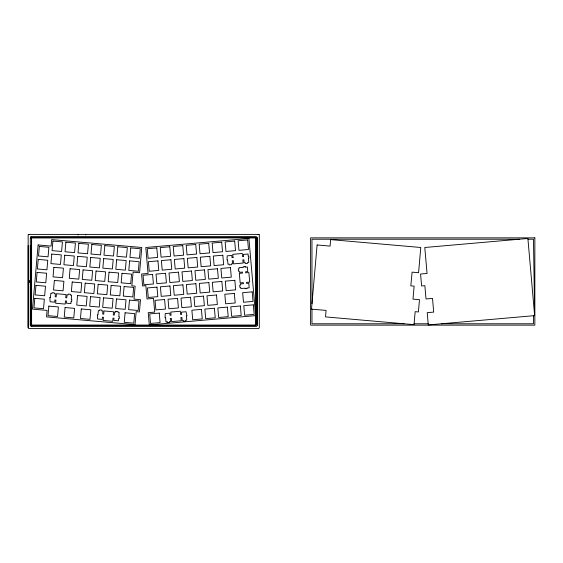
<?xml version="1.0" encoding="UTF-8"?>
<svg xmlns="http://www.w3.org/2000/svg" width="563" height="563" viewBox="0 0 563 563"><rect width="100%" height="100%" fill="white"/><g stroke="black" fill="none" stroke-linecap="round" stroke-linejoin="round"><path stroke-width="0.84" d="M258.128 234.398A1.189 1.189 0 0 1 259.318 235.587L259.318 327.413A1.189 1.189 0 0 1 258.128 328.602L29.339 328.602A1.189 1.189 0 0 1 28.15 327.497L28.15 245.574M31.809 326.547A1.471 1.471 0 0 1 30.339 325.083L30.339 245.574M257.249 325.076L257.263 237.945M534.639 315.625L428.288 324.928L427.218 312.662L433.707 312.099L432.511 298.404L426.022 298.974L424.861 285.687L421.617 285.976L420.568 274.019L427.057 273.449L424.784 247.495L527.89 238.473L534.639 315.625L533.485 239.226L527.953 239.226M28.15 234.398L259.318 234.398M519.269 239.226L311.972 239.226L311.972 303.661M404.058 323.774L311.972 323.774L311.972 309.178M414.101 323.774L428.19 323.774M441.505 323.774L533.485 323.774L533.485 315.723M31.788 326.547L255.799 326.547A1.471 1.471 0 0 0 257.263 325.083L257.263 238.058A1.478 1.478 0 0 0 255.799 236.587L31.809 236.587A1.471 1.471 0 0 0 30.339 238.058L30.339 325.083M85.745 234.398L85.745 234.947M78.123 234.398L78.123 234.947M29.515 280.409L29.515 282.591M28.15 327.413L28.15 235.587A1.189 1.189 0 0 1 29.339 234.398M30.339 238.058A1.506 1.506 0 0 1 31.535 236.587M31.655 326.54A1.478 1.478 0 0 1 31.352 326.484M115.809 311.311L115.739 312.127L114.563 312.029L114.296 315.069L113.254 314.984L113.536 311.782L104 310.945L103.719 314.147L102.684 314.055L102.945 311.008L101.769 310.91L101.847 310.093L99.595 309.896L99.524 310.713L98.349 310.607L97.976 314.879L97.413 314.83L97.617 318.989L102.213 319.39L102.41 317.187L103.444 317.279L103.163 320.481L112.706 321.318L112.98 318.116L114.022 318.208L113.832 320.403L118.427 320.811L118.617 318.609L119.18 318.658L119.349 316.751L118.786 316.702L119.159 312.43L117.984 312.324L118.054 311.508L115.809 311.311M38.115 244.961L32.499 309.136L47.102 310.41L46.532 316.899L135.036 324.647L136.169 311.663L139.413 311.951L140.49 299.685L134.001 299.122L135.141 286.152L131.833 285.842L133.1 272.14L139.575 272.731L141.785 247.488L51.655 239.613L51.092 246.101L38.115 244.961M35.948 285.378L35.117 294.913L44.653 295.751L45.49 286.208L35.948 285.378M37.088 272.401L36.25 281.936L45.786 282.774L46.623 273.231L37.088 272.401M38.221 259.423L37.383 268.959L46.926 269.797L47.756 260.254L38.221 259.423M39.354 246.446L38.523 255.982L48.059 256.819L48.897 247.284L39.354 246.446M34.815 298.355L33.977 307.891L43.52 308.728L44.35 299.185L34.815 298.355M51.768 254.068L50.93 263.604L60.466 264.441L61.304 254.905L51.768 254.068M52.901 241.091L52.07 250.626L61.606 251.464L62.437 241.928L52.901 241.091M48.847 306.117L48.01 315.66L57.553 316.49L58.383 306.955L48.847 306.117M49.882 297.595L50.086 301.754L54.688 302.155L54.878 299.952L55.92 300.044L55.638 303.246L65.174 304.083L65.456 300.881L66.49 300.973L66.3 303.168L70.896 303.577L71.093 301.374L71.656 301.423L71.818 299.516L71.255 299.467L71.628 295.195L70.452 295.089L70.53 294.273L68.278 294.076L68.207 294.892L67.032 294.794L66.765 297.834L65.73 297.75L66.005 294.548L56.469 293.71L56.187 296.912L55.153 296.821L55.42 293.773L54.245 293.675L54.315 292.859L52.07 292.661L51.993 293.478L50.818 293.372L50.445 297.644L49.882 297.595M53.872 267.334L53.042 276.869L62.577 277.7L63.415 268.164L53.872 267.334M54.365 280.451L53.527 289.987L63.063 290.818L63.9 281.282L54.365 280.451M64.745 255.201L63.908 264.744L73.443 265.574L74.281 256.038L64.745 255.201M65.878 242.224L65.048 251.767L74.583 252.597L75.414 243.061L65.878 242.224M65.069 307.539L64.231 317.075L73.774 317.912L74.605 308.376L65.069 307.539M70.093 268.748L69.263 278.284L78.799 279.121L79.636 269.586L70.093 268.748M72.205 282.014L71.374 291.55L80.91 292.38L81.741 282.844L72.205 282.014M77.722 256.341L76.885 265.877L86.42 266.714L87.258 257.171L77.722 256.341M78.855 243.364L78.018 252.9L87.561 253.737L88.391 244.194L78.855 243.364M77.56 295.554L76.723 305.09L86.259 305.927L87.096 296.391L77.56 295.554M83.071 269.888L82.24 279.424L91.776 280.254L92.613 270.719L83.071 269.888M81.29 308.96L80.453 318.496L89.996 319.327L90.826 309.791L81.29 308.96M85.182 283.147L84.344 292.683L93.887 293.52L94.718 283.977L85.182 283.147M90.699 257.474L89.862 267.01L99.398 267.847L100.235 258.311L90.699 257.474M91.832 244.497L91.002 254.033L100.538 254.87L101.368 245.334L91.832 244.497M90.537 296.687L89.7 306.23L99.243 307.06L100.073 297.524L90.537 296.687M96.048 271.021L95.217 280.557L104.753 281.394L105.591 271.852L96.048 271.021M98.159 284.28L97.329 293.816L106.864 294.653L107.695 285.117L98.159 284.28M103.676 258.614L102.839 268.15L112.375 268.98L113.212 259.444L103.676 258.614M104.809 245.63L103.972 255.173L113.515 256.003L114.345 246.467L104.809 245.63M103.515 297.827L102.677 307.363L112.213 308.2L113.05 298.657L103.515 297.827M109.025 272.154L108.195 281.69L117.73 282.527L118.568 272.992L109.025 272.154M111.136 285.413L110.299 294.956L119.842 295.786L120.672 286.25L111.136 285.413M116.654 259.747L115.816 269.283L125.352 270.12L126.189 260.578L116.654 259.747M117.787 246.77L116.956 256.306L126.492 257.143L127.322 247.6L117.787 246.77M116.492 298.96L115.654 308.496L125.19 309.333L126.028 299.798L116.492 298.96M122.002 273.294L121.172 282.83L130.707 283.661L131.545 274.125L122.002 273.294M124.113 286.553L123.283 296.089L132.819 296.926L133.649 287.383L124.113 286.553M125.092 312.789L124.254 322.325L133.79 323.162L134.627 313.626L125.092 312.789M129.631 260.88L128.793 270.416L138.329 271.253L139.167 261.718L129.631 260.88M130.764 247.903L129.933 257.439L139.469 258.276L140.3 248.74L130.764 247.903M129.469 300.1L128.631 309.636L138.167 310.466L139.005 300.931L129.469 300.1M317.11 244.961L311.494 309.136L326.09 310.41L325.527 316.899L414.023 324.647L415.163 311.663L418.408 311.951L419.477 299.685L412.989 299.122L414.129 286.152L410.821 285.842L412.095 272.14L418.569 272.731L420.779 247.488L330.65 239.613L330.08 246.101L317.11 244.961M233.04 257.537L232.005 257.629L231.808 255.426L227.213 255.827L227.009 259.986L227.572 259.937L227.945 264.209L229.12 264.103L229.19 264.927L231.442 264.73L231.372 263.913L232.54 263.808L232.28 260.76L233.314 260.669L233.596 263.871L243.132 263.041L242.85 259.839L243.892 259.747L244.159 262.794L245.334 262.689L245.405 263.505L247.657 263.308L247.579 262.492L248.755 262.386L248.382 258.114L248.945 258.072L248.776 256.158L248.22 256.207L248.023 254.012L243.427 254.413L243.617 256.615L242.576 256.707L242.301 253.505L232.765 254.335L233.04 257.537M167.155 321.832L165.979 321.937L165.606 317.666L165.043 317.715L165.248 313.556L169.843 313.155L170.04 315.357L171.075 315.266L170.793 312.064L180.336 311.226L180.61 314.428L181.652 314.337L181.462 312.141L186.057 311.74L186.979 315.794L186.416 315.843L186.789 320.115L185.614 320.22L185.684 321.037L183.439 321.234L183.369 320.417L182.194 320.516L181.926 317.476L180.885 317.567L181.166 320.762L171.631 321.6L171.349 318.398L170.308 318.489L170.575 321.536L169.4 321.635L169.47 322.451L167.225 322.648L167.155 321.832M248.895 238.473L145.796 247.495L148.062 273.449L141.573 274.019L142.622 285.976L145.866 285.687L147.027 298.974L153.516 298.404L154.712 312.099L148.224 312.662L149.301 324.928L255.644 315.625L248.895 238.473M156.81 247.903L147.274 248.74L148.111 258.276L157.647 257.439L156.81 247.903M169.787 246.77L160.251 247.6L161.088 257.143L170.624 256.306L169.787 246.77M182.764 245.63L173.228 246.467L174.066 256.003L183.601 255.173L182.764 245.63M195.741 244.497L186.205 245.334L187.043 254.87L196.578 254.033L195.741 244.497M208.718 243.364L199.182 244.194L200.02 253.737L209.556 252.9L208.718 243.364M221.695 242.224L212.16 243.061L212.997 252.597L222.533 251.767L221.695 242.224M234.672 241.091L225.137 241.928L225.974 251.464L235.51 250.626L234.672 241.091M247.65 239.958L238.114 240.788L238.951 250.331L248.487 249.493L247.65 239.958M157.95 260.88L148.407 261.718L149.244 271.253L158.78 270.416L157.95 260.88M170.927 259.747L161.384 260.578L162.221 270.12L171.757 269.283L170.927 259.747M183.904 258.614L174.368 259.444L175.199 268.98L184.734 268.15L183.904 258.614M196.881 257.474L187.338 258.311L188.176 267.847L197.712 267.01L196.881 257.474M209.858 256.341L200.322 257.171L201.153 266.714L210.689 265.877L209.858 256.341M222.835 255.201L213.3 256.038L214.13 265.574L223.666 264.744L222.835 255.201M152.594 274.427L143.058 275.258L143.889 284.801L153.425 283.963L152.594 274.427M165.571 273.294L156.035 274.125L156.866 283.661L166.409 282.83L165.571 273.294M178.548 272.154L169.013 272.992L169.843 282.527L179.386 281.69L178.548 272.154M191.526 271.021L181.99 271.852L182.82 281.394L192.363 280.557L191.526 271.021M204.503 269.888L194.967 270.719L195.797 280.254L205.34 279.424L204.503 269.888M217.48 268.748L207.944 269.586L208.774 279.121L218.317 278.284L217.48 268.748M230.457 267.615L220.921 268.445L221.752 277.988L231.294 277.151L230.457 267.615M245.123 266.623L243.216 266.792L243.265 267.355L238.994 267.728L239.099 268.903L238.283 268.973L238.48 271.218L239.296 271.148L239.395 272.323L242.442 272.056L242.533 273.097L239.331 273.379L240.169 282.915L243.371 282.633L243.455 283.675L240.415 283.935L240.514 285.117L239.697 285.188L239.894 287.433L240.711 287.362L240.816 288.538L245.088 288.165L245.137 288.728L247.044 288.559L246.995 287.996L249.191 287.806L248.79 283.203L246.594 283.4L246.503 282.359L249.705 282.077L248.867 272.541L245.665 272.823L245.574 271.781L247.776 271.591L247.375 266.996L245.172 267.186L245.123 266.623M156.971 287.123L147.436 287.953L148.273 297.489L157.809 296.659L156.971 287.123M169.949 285.983L160.413 286.82L161.25 296.356L170.786 295.519L169.949 285.983M182.926 284.85L173.39 285.68L174.227 295.223L183.763 294.386L182.926 284.85M195.903 283.717L186.367 284.547L187.205 294.083L196.74 293.253L195.903 283.717M208.88 282.577L199.344 283.414L200.182 292.95L209.718 292.113L208.88 282.577M221.857 281.444L212.321 282.274L213.159 291.817L222.695 290.98L221.857 281.444M234.834 280.311L225.299 281.141L226.136 290.677L235.672 289.846L234.834 280.311M164.6 299.53L155.057 300.361L155.895 309.903L165.431 309.066L164.6 299.53M177.577 298.397L168.034 299.227L168.872 308.763L178.408 307.933L177.577 298.397M190.554 297.257L181.012 298.094L181.849 307.63L191.385 306.793L190.554 297.257M203.532 296.124L193.996 296.954L194.826 306.497L204.362 305.66L203.532 296.124M216.509 294.984L206.973 295.821L207.803 305.357L217.339 304.527L216.509 294.984M234.349 293.429L224.813 294.259L225.65 303.795L235.186 302.964L234.349 293.429M252.196 291.866L242.653 292.697L243.49 302.24L253.026 301.402L252.196 291.866M201.42 309.383L191.884 310.22L192.715 319.756L202.251 318.918L201.42 309.383M214.397 308.25L204.862 309.087L205.692 318.623L215.235 317.785L214.397 308.25M227.375 307.116L217.839 307.947L218.669 317.483L228.205 316.652L227.375 307.116M240.352 305.976L230.816 306.814L231.646 316.35L241.189 315.512L240.352 305.976M253.329 304.843L243.793 305.674L244.624 315.217L254.166 314.379L253.329 304.843M159.245 313.077L149.709 313.908L150.539 323.444L160.075 322.613L159.245 313.077M256.038 237.685L31.429 237.685L31.429 325.315L256.038 325.315L256.038 237.685M255.855 237.86L31.612 237.86L31.612 325.14L255.855 325.14L255.855 237.86M534.85 237.86L310.6 237.86L310.6 325.14L534.85 325.14L534.85 237.86"/></g></svg>
